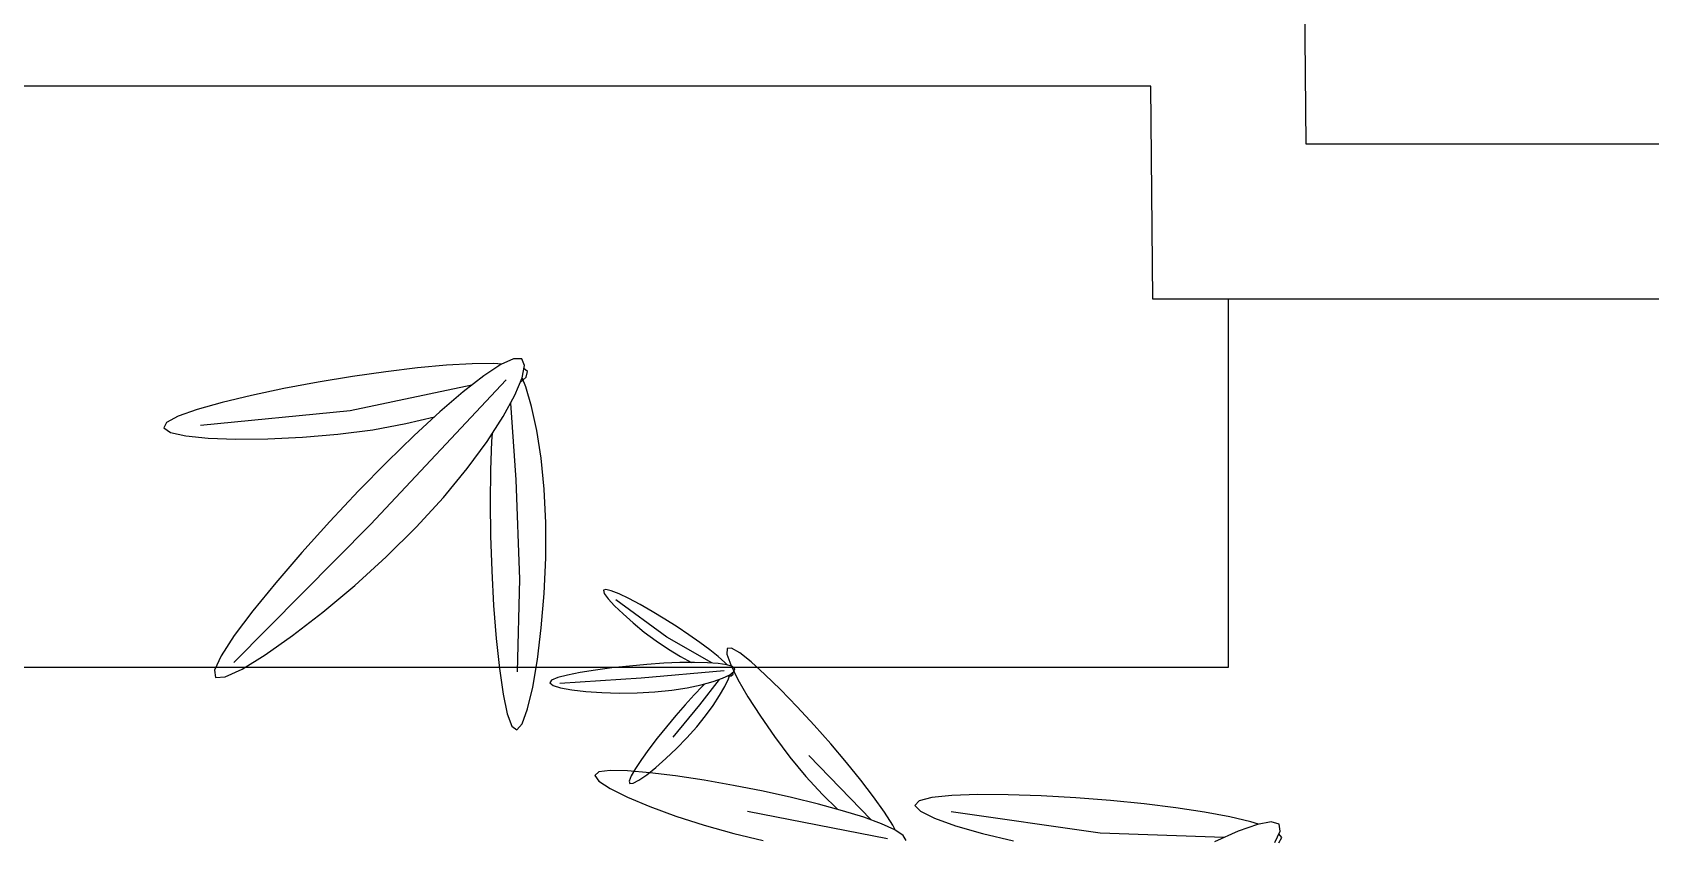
# Model space of a CAD drawing. Extents: x 302512 to 1034855, y -184136 to 410364.
# Drawn here: x 591097 to 595274, y 84945 to 87028 of the extents above; entities that cross this region are included whole.
import ezdxf

# ---------------------------------------------------------------- set-up
doc = ezdxf.new("R2010")
doc.units = 0
doc.header["$MEASUREMENT"] = 0
for name, color, linetype in [('WALL', 4, 'Continuous'), ('坐椅', 7, 'Continuous'), ('建筑', 2, 'Continuous'), ('树', 80, 'Continuous'), ('绿化', 97, 'Continuous'), ('绿地', 3, 'Continuous')]:
    doc.layers.add(name, color=color, linetype=linetype)
doc.styles.add('DIM_FONT', font='SIMPLEX.shx', dxfattribs={"width": 0.8})

# ---------------------------------------------------------------- blocks, each defined once
blk = doc.blocks.new('_F43BVI')
at = {"layer": '绿地'}
for p, q in [((-0.6254, 0.912), (-0.6301, 0.9103)), ((-0.6209, 0.9073), (-0.6254, 0.912)), ((-0.652, 0.8856), (-0.6643, 0.8655)), ((-0.6469, 0.8927), (-0.652, 0.8856)), ((-0.6643, 0.8655), (-0.6776, 0.8409)), ((-0.6448, 0.8527), (-0.6909, 0.7259)), ((-0.6776, 0.8409), (-0.6918, 0.8126)), ((-0.6918, 0.8126), (-0.7064, 0.7813)), ((-0.7064, 0.7813), (-0.7212, 0.7477)), ((-0.7212, 0.7477), (-0.7357, 0.7126)), ((-0.6909, 0.7259), (-0.7631, 0.5792)), ((-0.7357, 0.7126), (-0.7494, 0.6774)), ((-0.7494, 0.6774), (-0.7617, 0.6436)), ((-0.7617, 0.6436), (-0.7721, 0.6124)), ((-0.7304, 0.6042), (-0.7122, 0.6338)), ((-0.7721, 0.6124), (-0.7799, 0.5854)), ((-0.7473, 0.579), (-0.7304, 0.6042)), ((-0.7799, 0.5854), (-0.7845, 0.564)), ((-0.7845, 0.564), (-0.7855, 0.5497)), ((-0.7623, 0.5597), (-0.7473, 0.579)), ((-0.7855, 0.5497), (-0.7821, 0.5439)), ((-0.7821, 0.5439), (-0.7742, 0.5475)), ((-0.7742, 0.5475), (-0.7623, 0.5597)), ((-0.7691, 0.5143), (-0.7855, 0.51)), ((-0.7629, 0.5154), (-0.7691, 0.5143)), ((-0.7819, 0.4936), (-0.8692, 0.4511)), ((-0.8263, 0.4965), (-0.8495, 0.4876)), ((-0.7568, 0.5043), (-0.8323, 0.3687)), ((-0.8048, 0.504), (-0.8263, 0.4965)), ((-0.7855, 0.51), (-0.8048, 0.504)), ((-0.874, 0.4776), (-0.899, 0.4667)), ((-0.8495, 0.4876), (-0.874, 0.4776)), ((-0.899, 0.4667), (-0.9237, 0.4554)), ((-0.8247, 0.4519), (-0.8042, 0.4624)), ((-0.9471, 0.444), (-0.968, 0.433)), ((-0.9237, 0.4554), (-0.9471, 0.444)), ((-0.8742, 0.431), (-0.8486, 0.441)), ((-0.8486, 0.441), (-0.8247, 0.4519)), ((-0.9856, 0.423), (-0.9987, 0.4143)), ((-0.968, 0.433), (-0.9856, 0.423)), ((-0.9005, 0.4219), (-0.8742, 0.431)), ((-1.0063, 0.4073), (-1.0075, 0.4026)), ((-0.9987, 0.4143), (-1.0063, 0.4073)), ((-0.9719, 0.4034), (-0.9506, 0.4079)), ((-0.9506, 0.4079), (-0.9264, 0.4142)), ((-0.9264, 0.4142), (-0.9005, 0.4219)), ((-1.0023, 0.3906), (-1.0121, 0.3842)), ((-1.0075, 0.4026), (-1.0016, 0.4005)), ((-0.9853, 0.3921), (-1.0056, 0.3039)), ((-0.9938, 0.3957), (-1.0023, 0.3906)), ((-1.0016, 0.4005), (-0.9894, 0.4008)), ((-0.9905, 0.3973), (-0.9938, 0.3957)), ((-0.9894, 0.4008), (-0.9719, 0.4034)), ((-0.9787, 0.4003), (-0.9808, 0.4006)), ((-0.9758, 0.3938), (-0.9794, 0.3965)), ((-0.9791, 0.3942), (-0.978, 0.3977)), ((-0.978, 0.3977), (-0.9787, 0.4003)), ((-0.9691, 0.3874), (-0.9758, 0.3938)), ((-0.9615, 0.3791), (-0.9691, 0.3874)), ((-0.9976, 0.3821), (-1.0396, 0.3441)), ((-1.0229, 0.3764), (-1.0345, 0.3677)), ((-1.0121, 0.3842), (-1.0229, 0.3764)), ((-0.9782, 0.3839), (-0.9585, 0.3549)), ((-0.9534, 0.3692), (-0.9615, 0.3791)), ((-1.0466, 0.3581), (-1.0589, 0.348)), ((-1.0345, 0.3677), (-1.0466, 0.3581)), ((-1.0148, 0.3517), (-1.005, 0.361)), ((-0.9784, 0.3677), (-0.9769, 0.3646)), ((-0.9769, 0.3646), (-0.9707, 0.3528)), ((-0.9707, 0.3528), (-0.9635, 0.3402)), ((-0.9585, 0.3549), (-0.9342, 0.3165)), ((-0.9451, 0.3577), (-0.9534, 0.3692)), ((-0.9367, 0.3448), (-0.9451, 0.3577)), ((-1.0396, 0.3441), (-1.0953, 0.3039)), ((-1.0709, 0.3376), (-1.0821, 0.3274)), ((-1.0589, 0.348), (-1.0709, 0.3376)), ((-1.0392, 0.332), (-1.0264, 0.3418)), ((-1.0264, 0.3418), (-1.0148, 0.3517)), ((-0.9635, 0.3402), (-0.9556, 0.327)), ((-0.9287, 0.3309), (-0.9367, 0.3448)), ((-1.0921, 0.3179), (-1.1003, 0.3094)), ((-1.0821, 0.3274), (-1.0921, 0.3179)), ((-1.0657, 0.3141), (-1.0524, 0.3226)), ((-1.0524, 0.3226), (-1.0392, 0.332)), ((-0.9556, 0.327), (-0.9471, 0.3135)), ((-0.9212, 0.3166), (-0.9287, 0.3309)), ((-1.1062, 0.3024), (-1.1094, 0.2973)), ((-1.1003, 0.3094), (-1.1062, 0.3024)), ((-1.0988, 0.2964), (-1.0895, 0.3007)), ((-1.0895, 0.3007), (-1.0782, 0.3067)), ((-1.0782, 0.3067), (-1.0657, 0.3141)), ((-1.0056, 0.3039), (-1.0278, 0.218)), ((-0.9471, 0.3135), (-0.9384, 0.3002)), ((-0.9384, 0.3002), (-0.9298, 0.2878)), ((-0.9144, 0.3023), (-0.9212, 0.3166)), ((-0.9087, 0.2889), (-0.9144, 0.3023)), ((-1.3608, 0.2896), (-1.3651, 0.2869)), ((-1.3554, 0.2862), (-1.3608, 0.2896)), ((-1.3455, 0.2827), (-1.3561, 0.2819)), ((-1.352, 0.2784), (-1.3554, 0.2862)), ((-1.3234, 0.2821), (-1.3455, 0.2827)), ((-1.2968, 0.2794), (-1.3234, 0.2821)), ((-1.1094, 0.2973), (-1.1093, 0.2945)), ((-1.1093, 0.2945), (-1.1056, 0.2942)), ((-1.1056, 0.2942), (-1.0988, 0.2964)), ((-0.9298, 0.2878), (-0.9217, 0.2766)), ((-0.9042, 0.277), (-0.9087, 0.2889)), ((-1.3771, 0.2657), (-1.3804, 0.2576)), ((-1.3595, 0.2647), (-1.2557, 0.0758)), ((-1.2666, 0.2745), (-1.2968, 0.2794)), ((-1.2335, 0.2673), (-1.2666, 0.2745)), ((-1.1984, 0.2578), (-1.2335, 0.2673)), ((-0.9217, 0.2766), (-0.9143, 0.2674)), ((-0.9143, 0.2674), (-0.9081, 0.2606)), ((-0.9012, 0.2672), (-0.9042, 0.277)), ((-0.9, 0.2601), (-0.9012, 0.2672)), ((-1.3804, 0.2576), (-1.3875, 0.2351)), ((-1.334, 0.2615), (-1.253, 0.241)), ((-1.1621, 0.2459), (-1.1984, 0.2578)), ((-0.9081, 0.2606), (-0.9035, 0.2568)), ((-0.9035, 0.2568), (-0.9007, 0.2565)), ((-0.9007, 0.2565), (-0.9, 0.2601)), ((-1.3875, 0.2351), (-1.3946, 0.2081)), ((-1.3088, 0.2323), (-1.301, 0.2291)), ((-1.301, 0.2291), (-1.2713, 0.2182)), ((-1.253, 0.241), (-1.1491, 0.2114)), ((-1.1259, 0.2322), (-1.1621, 0.2459)), ((-1.0914, 0.2176), (-1.1259, 0.2322)), ((-1.3655, 0.2274), (-1.38, 0.0933)), ((-1.2713, 0.2182), (-1.2386, 0.2071)), ((-1.1491, 0.2114), (-1.054, 0.1778)), ((-1.0599, 0.2029), (-1.0914, 0.2176)), ((-1.3946, 0.2081), (-1.4016, 0.1772)), ((-1.2386, 0.2071), (-1.2036, 0.1962)), ((-1.2036, 0.1962), (-1.1671, 0.1856)), ((-1.033, 0.1888), (-1.0599, 0.2029)), ((-1.4016, 0.1772), (-1.4083, 0.1433)), ((-1.348, 0.1462), (-1.3453, 0.1781)), ((-1.1671, 0.1856), (-1.1307, 0.1759)), ((-1.1307, 0.1759), (-1.0956, 0.1674)), ((-1.0122, 0.1761), (-1.033, 0.1888)), ((-0.9988, 0.1656), (-1.0122, 0.1761)), ((-1.0956, 0.1674), (-1.0635, 0.1605)), ((-1.0635, 0.1605), (-1.0358, 0.1558)), ((-0.9943, 0.1581), (-0.9988, 0.1656)), ((-1.4083, 0.1433), (-1.4146, 0.1072)), ((-1.3529, 0.1101), (-1.348, 0.1462)), ((-1.0358, 0.1558), (-1.0141, 0.1535)), ((-1.0141, 0.1535), (-0.9997, 0.1541)), ((-0.9997, 0.1541), (-0.9943, 0.1581)), ((-1.4146, 0.1072), (-1.4203, 0.0697)), ((-1.3599, 0.0725), (-1.3529, 0.1101)), ((-1.38, 0.0933), (-1.4151, -0.0664)), ((-1.3687, 0.0349), (-1.3599, 0.0725)), ((-1.2557, 0.0758), (-1.1591, -0.1119)), ((-1.4203, 0.0697), (-1.4252, 0.0322)), ((-1.4252, 0.0322), (-1.429, -0.0036)), ((-1.3787, -0.0013), (-1.3687, 0.0349)), ((-1.429, -0.0036), (-1.4317, -0.0364)), ((-1.3892, -0.0344), (-1.3787, -0.0013)), ((-1.3997, -0.0629), (-1.3892, -0.0344)), ((-1.4317, -0.0364), (-1.4328, -0.0644)), ((-1.4328, -0.0644), (-1.4322, -0.0863)), ((-1.4095, -0.0852), (-1.3997, -0.0629)), ((-1.4322, -0.0863), (-1.4297, -0.1004)), ((-1.4182, -0.0999), (-1.4095, -0.0852)), ((-1.4297, -0.1004), (-1.4251, -0.1053)), ((-1.4251, -0.1053), (-1.4182, -0.0999))]:
    blk.add_line(p, q, dxfattribs=at)
for points in [[(-0.6226, 0.9034), (-0.6326, 0.9126), (-0.6402, 0.9138), (-0.645, 0.9065), (-0.647, 0.8913), (-0.6465, 0.8692), (-0.6436, 0.8411)], [(-0.7489, 0.523), (-0.755, 0.5216), (-0.7637, 0.5148), (-0.7745, 0.5031), (-0.787, 0.4871), (-0.801, 0.4673), (-0.816, 0.4445), (-0.8317, 0.4191), (-0.8478, 0.3918), (-0.8638, 0.3632), (-0.8791, 0.3344), (-0.8931, 0.3065), (-0.9052, 0.2809), (-0.9146, 0.2585), (-0.9208, 0.2406), (-0.9231, 0.2285), (-0.9208, 0.2231), (-0.9136, 0.2254), (-0.9021, 0.2346), (-0.8873, 0.2497), (-0.8702, 0.2696), (-0.8517, 0.2932), (-0.8327, 0.3194), (-0.8141, 0.3471), (-0.797, 0.3754)]]:
    blk.add_lwpolyline(points, dxfattribs=at)
for points in [[(-1.018, 0.3143), (-1.0223, 0.2957), (-1.0263, 0.277), (-1.0296, 0.2592), (-1.0322, 0.2428), (-1.0338, 0.2288), (-1.0344, 0.2178), (-1.0337, 0.2106), (-1.0316, 0.2079), (-1.0279, 0.2104), (-1.023, 0.2174), (-1.0171, 0.2283), (-1.0108, 0.2422), (-1.0042, 0.2584), (-0.9978, 0.2762), (-0.9919, 0.2947), (-0.9869, 0.3133), (-0.983, 0.3313), (-0.9803, 0.3481), (-0.9786, 0.3634), (-0.978, 0.3769), (-0.9783, 0.388), (-0.9794, 0.3965), (-0.9813, 0.4019), (-0.9839, 0.4039), (-0.9871, 0.4021), (-0.9908, 0.3969), (-0.995, 0.3885), (-0.9994, 0.3775), (-1.004, 0.3642), (-1.0088, 0.349), (-1.0135, 0.3322)], [(-1.2944, 0.0746), (-1.2725, 0.0347), (-1.2499, -0.0046), (-1.2275, -0.0416), (-1.2062, -0.0748), (-1.1869, -0.1024), (-1.1704, -0.1228), (-1.1578, -0.1345), (-1.1498, -0.1358), (-1.1472, -0.1256), (-1.1496, -0.1053), (-1.1564, -0.0768), (-1.1671, -0.042), (-1.1812, -0.0028), (-1.198, 0.039), (-1.217, 0.0813), (-1.2375, 0.1223), (-1.2591, 0.1603), (-1.281, 0.1945), (-1.3023, 0.2244), (-1.3225, 0.2493), (-1.3407, 0.2686), (-1.3561, 0.2819), (-1.368, 0.2885), (-1.3758, 0.2879), (-1.3787, 0.2796), (-1.377, 0.2644), (-1.3711, 0.2431), (-1.3616, 0.2165), (-1.3487, 0.1855), (-1.3329, 0.1509), (-1.3147, 0.1137)]]:
    blk.add_lwpolyline(points, close=True, dxfattribs=at)
at = {"style": 'DIM_FONT', "width": 0.7, "flags": 9}
for tag in ['YSIZE', 'XSIZE']:
    blk.add_attdef(tag, (0, 0), '', height=0.5, dxfattribs=at)
blk = doc.blocks.new('ZU')
at = {"layer": '绿地', "xscale": 1.5, "yscale": 1.5, "zscale": 0.001, "rotation": 260.5308552460376}
blk.add_blockref('_F43BVI', (-0.8522, 0.1655), dxfattribs=at)
blk = doc.blocks.new('A$C0B5A7686')
at = {"layer": '树', "linetype": 'ByBlock', "xscale": 640, "yscale": 640, "zscale": 640, "rotation": 151.15692544915}
blk.add_blockref('ZU', (642.8, 1492.6), dxfattribs=at)
blk = doc.blocks.new('A$C750B0621')
at = {"layer": '树'}
blk.add_blockref('A$C0B5A7686', (0, 0), dxfattribs=at)
blk = doc.blocks.new('A$C5AB93D8E')
at = {"layer": '绿化', "xscale": 0.8, "yscale": 0.8, "zscale": 0.8}
blk.add_blockref('A$C750B0621', (0, 0), dxfattribs=at)
blk = doc.blocks.new('A$C68DB62A4')
at = {"layer": '绿化', "rotation": 236.3690562220917}
blk.add_blockref('A$C5AB93D8E', (801.7, 2393.5), dxfattribs=at)
blk = doc.blocks.new('_F37GYG')
at = {"layer": '绿化', "linetype": 'ByBlock', "xscale": 0.2867748092958204, "yscale": 0.2867748092958204, "zscale": 0.2867748092958204}
blk.add_blockref('A$C68DB62A4', (-306.06, -300.5), dxfattribs=at)
at = {"style": 'DIM_FONT', "width": 0.8, "flags": 9}
for tag in ['YSIZE', 'XSIZE']:
    blk.add_attdef(tag, (0, 0), '', height=0.5, dxfattribs=at)
blk = doc.blocks.new('A$C590809E0')
at = {"layer": '建筑'}
for points in [[(18320, 950.1), (15425.1, 950.1), (15419.9, 1500.1), (4820, 1500.1), (4820, 1020.1), (1920, 1020.1)], [(11520, 10200.1), (14620, 10200.1), (14620, 11100.1), (19220, 11100.1), (19220, 7490.1), (19820, 7490.1), (19820, 5500.1), (17920, 5500.1), (17920, 1350.1), (15821.4, 1350.1), (15816.2, 1900.1), (4420, 1900.1), (4420, 1420.1), (2320, 1420.1), (2320, 5500.1), (400.4, 5500.1), (402.3, 7490.1), (1020, 7490.1), (1020, 10200.1), (1020, 11099.7), (5620, 11100), (5620, 10200.1), (8720, 10200.1)], [(15619.9, 950.1), (15619.9, 0.1), (4620, 0.1), (4620, 1020.1)]]:
    blk.add_lwpolyline(points, dxfattribs=at)

msp = doc.modelspace()

# ---------------------------------------------------------------- block references
at = {"layer": 'WALL'}
msp.add_blockref('A$C590809E0', (578563.7, 85389.6), dxfattribs=at)
at = {"layer": '坐椅', "xscale": 10.78272, "yscale": 10.78272, "zscale": 10.78272}
msp.add_blockref('_F37GYG', (592668, 82466.4, -116953.2), dxfattribs=at)

doc.saveas('drawing.dxf')
